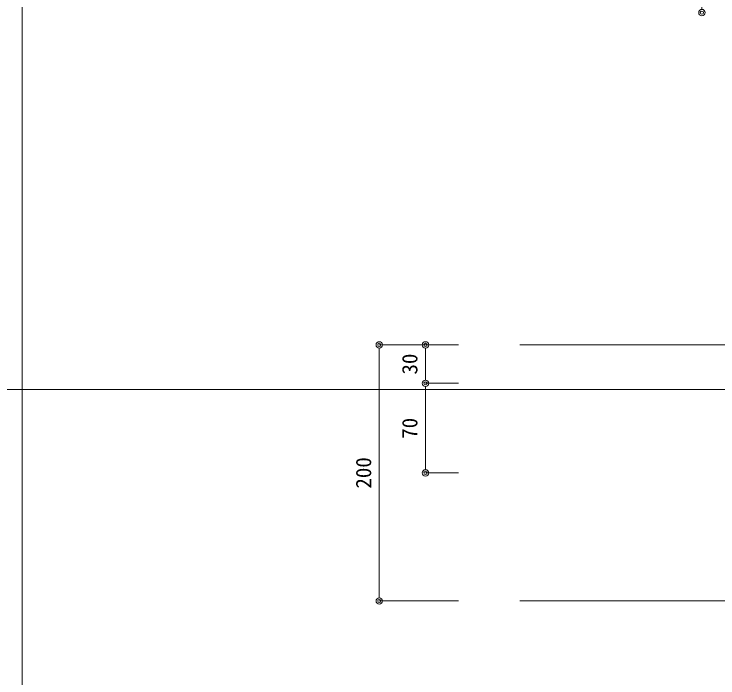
# Model space of a CAD drawing. Units: millimetres on the paper. Extents: x -401 to 401, y -279 to 279.
# Drawn here: x -1.3 to 108.6, y -31.7 to 72 of the extents above; entities that cross this region are included whole.
import ezdxf
from ezdxf.enums import TextEntityAlignment as Align

# ---------------------------------------------------------------- set-up
doc = ezdxf.new("R2010")
doc.units = ezdxf.units.MM
for name, color, linetype, lineweight in [('0-0_A-C01-補助線(非印刷)', 4, 'Continuous', 9), ('0-5_0-A11-寸法_詳細', 5, 'Continuous', 9), ('0-6_0', 7, 'Continuous', 9), ('0-8_0-A06-芯_通り', 2, 'Continuous', 9)]:
    doc.layers.add(name, color=color, linetype=linetype, lineweight=lineweight)
doc.styles.add('ＭＳ ゴシック', font='')
doc.styles.get('ＭＳ ゴシック').set_extended_font_data('MS Gothic')

# ---------------------------------------------------------------- blocks, each defined once
blk = doc.blocks.new('_Dot')
at = {"layer": '0-6_0'}
blk.add_line((-0.5, 0), (-1, 0), dxfattribs=at)
for radius in [0.5, 0.25]:
    blk.add_circle((0, 0), radius, dxfattribs=at)

msp = doc.modelspace()

# ---------------------------------------------------------------- linework, layer by layer
at = {"layer": '0-0_A-C01-補助線(非印刷)'}
for p, q in [((0, -252), (0, 278.667)), ((-400.667, 13.333), (400.667, 13.333))]:
    msp.add_line(p, q, dxfattribs=at)
at = {"layer": '0-5_0-A11-寸法_詳細'}
for p, q in [((68.113, 20.297), (55.737, 20.297)), ((68.113, 20.297), (62.951, 20.297)), ((55.737, 19.297), (55.737, -18.703)), ((62.951, 19.297), (62.951, 15.297)), ((68.113, 14.297), (62.951, 14.297)), ((68.113, 14.297), (62.951, 14.297)), ((62.951, 13.297), (62.951, 1.297)), ((68.113, 0.297), (62.951, 0.297)), ((68.113, -19.703), (55.737, -19.703))]:
    msp.add_line(p, q, dxfattribs=at)
at = {"layer": '0-8_0-A06-芯_通り'}
for p, q in [((77.684, 20.297), (288.77, 20.297)), ((77.684, -19.703), (288.77, -19.703))]:
    msp.add_line(p, q, dxfattribs=at)

# ---------------------------------------------------------------- block references
at = {"layer": '0-5_0-A11-寸法_詳細'}
for p, rotation in [((106.115, 72.197), 270), ((55.737, 20.297), 90), ((62.951, 20.297), 90), ((62.951, 14.297), 270), ((62.951, 14.297), 90), ((62.951, 0.297), 270), ((55.737, -19.703), 270)]:
    msp.add_blockref('_Dot', p, dxfattribs=dict(at, rotation=rotation))

# ---------------------------------------------------------------- texts
at = {"layer": '0-5_0-A11-寸法_詳細', "style": 'ＭＳ ゴシック'}
for s, p in [('30', (62.414, 15.666)), ('70', (62.414, 5.634)), ('200', (55.2, -2.153))]:
    msp.add_text(s, height=2.405, rotation=90, dxfattribs=at).set_placement(p, align=Align.BOTTOM_LEFT)

doc.saveas('drawing.dxf')
